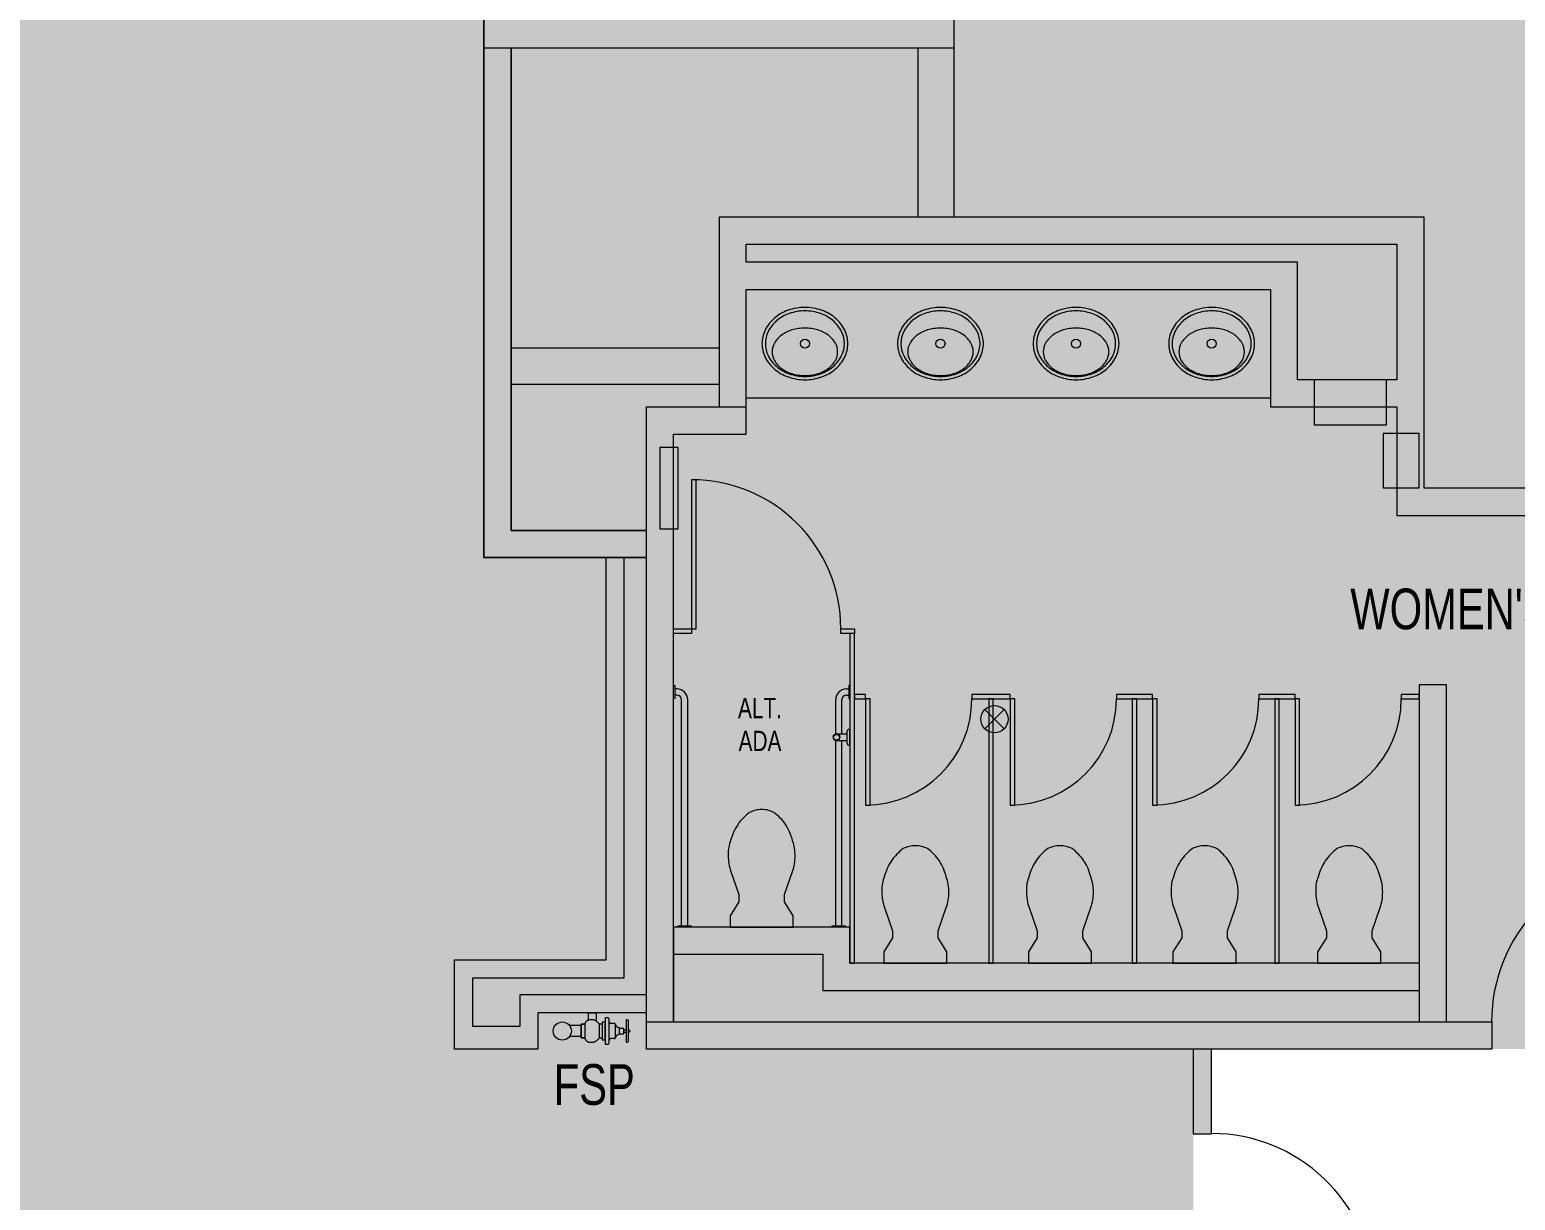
# Model space of a CAD drawing. Header units: inches. Extents: x 41 to 2820, y 110 to 1753.
# Drawn here: x 1072.3 to 1401, y 723 to 982.1 of the extents above; entities that cross this region are included whole.
import ezdxf

# ---------------------------------------------------------------- set-up
doc = ezdxf.new("R2010")
doc.units = ezdxf.units.IN
doc.header["$MEASUREMENT"] = 0
for name, color, linetype, lineweight in [('820 1st St NE_04_Clean_dwg', 8, 'Continuous', 9), ('A-DETL-GENF', 92, 'Continuous', 9), ('A-DOOR', 31, 'Continuous', 13), ('A-WALL', 113, 'Continuous', 13), ('A-WALL-PATT', 111, 'Continuous', 13), ('IRF-ANNO-TEXT', 7, 'Continuous', 9), ('IRF-DOOR', 7, 'Continuous', 9), ('IRF-ENG-PLUMBING-FIXTURE', 7, 'Continuous', 9), ('IRF-MILLWORK', 7, 'Continuous', 9), ('IRF-WALL-FULL-HT', 7, 'Continuous', 9), ('IRF-WALL-FULL-HT-HATCH', 7, 'Continuous', 9)]:
    doc.layers.add(name, color=color, linetype=linetype, lineweight=lineweight)
doc.styles.add('Swis721 LtCn BT', font='swisscl.ttf', dxfattribs={"height": 9})
doc.styles.add('Swis721 LtCn BT_1', font='swisscl.ttf', dxfattribs={"height": 4.5})

# ---------------------------------------------------------------- blocks, each defined once
blk = doc.blocks.new('Single-Flush - 36_ x 96_-2566598-New Construction - Partition Plan')
at = {"layer": 'A-DOOR', "color": 250, "lineweight": 20}
for p, q in [((16.25, 2), (16.25, 38.02)), ((18, 38.02), (16.25, 38.02)), ((18, 2), (18, 38.02)), ((18, 2), (16.25, 2))]:
    blk.add_line(p, q, dxfattribs=at)
at = {"layer": 'A-DOOR', "lineweight": 9}
blk.add_arc((18, 2), 36.07, 92.7812, 180, dxfattribs=at)
blk = doc.blocks.new('820 1st St NE_04_Clean_dwg_fire department standpipe - 1-2510718-New Construction - Partition Plan')
at = {"layer": 'IRF-ENG-PLUMBING-FIXTURE'}
for p, q in [((-14.61, 2.25), (-14.61, -2.25)), ((-13.61, 0.25), (-14.11, 0.25)), ((-13.61, 0.3), (-13.61, -0.3)), ((-12.55, -0.77), (-12.55, 0.77)), ((-12.55, -0.3), (-12.55, 0.3)), ((-11.74, 1.44), (-11.74, -1.44)), ((-11.49, 1.69), (-10.75, 1.69)), ((-10.33, 2.69), (-10.33, -2.69)), ((-8.15, -1.62), (-8.15, 1.62)), ((-4.18, 1.25), (-1.56, 1.25)), ((-13.61, -0.25), (-14.11, -0.25)), ((-11.49, -1.69), (-10.75, -1.69)), ((-4.18, -1.25), (-1.56, -1.25))]:
    blk.add_line(p, q, dxfattribs=at)
at = {"layer": 'IRF-ENG-PLUMBING-FIXTURE', "flags": 128}
for points in [[(-14.61, 0.37), (-14.68, 0.37), (-14.68, 0.31), (-14.8, 0.25), (-14.8, 0.19)], [(-14.36, -2.5), (-14.11, -2.5), (-14.11, 2.5), (-14.36, 2.5)], [(-10.08, -2.94), (-9.49, -2.94), (-9.49, 2.94), (-10.08, 2.94)], [(-14.8, -0.19), (-14.8, -0.25), (-14.68, -0.31), (-14.68, -0.37), (-14.61, -0.37)], [(-5.76, -2.45), (-5.76, -4), (-7.47, -4), (-7.47, -2.22)]]:
    blk.add_lwpolyline(points, dxfattribs=at)
for points in [[(-13.61, 0.59), (-13.61, -0.59), (-12.55, -0.59), (-12.55, 0.59)], [(-8.82, -1.96), (-8.82, 1.96), (-9.49, 1.96), (-9.49, -1.96)], [(-8.01, 1.75), (-7.89, 1.87), (-7.77, 1.98), (-7.66, 2.07), (-7.56, 2.15), (-7.46, 2.23), (-7.37, 2.29), (-7.28, 2.35), (-7.2, 2.4), (-7.11, 2.44), (-7.03, 2.47), (-6.95, 2.5), (-6.88, 2.52), (-6.8, 2.54), (-6.73, 2.55), (-6.65, 2.56), (-6.58, 2.57), (-6.5, 2.57), (-6.43, 2.57), (-6.36, 2.57), (-6.29, 2.57), (-6.22, 2.56), (-6.15, 2.55), (-6.08, 2.54), (-6.02, 2.53), (-5.95, 2.51), (-5.89, 2.49), (-5.83, 2.47), (-5.78, 2.45), (-5.72, 2.43), (-5.67, 2.41), (-5.62, 2.39), (-5.57, 2.36), (-5.53, 2.34), (-5.48, 2.31), (-5.44, 2.28), (-5.4, 2.24), (-5.36, 2.21), (-5.33, 2.17), (-5.29, 2.13), (-5.25, 2.08), (-5.22, 2.03), (-5.19, 1.97), (-5.15, 1.9), (-5.12, 1.82), (-5.09, 1.73), (-5.07, 1.62), (-5.04, 1.5), (-5.04, 1.25), (-5.04, -1.25), (-5.04, -1.5), (-4.18, -1.5), (-4.18, -1.25), (-4.18, 1.25), (-4.18, 1.5), (-5.04, 1.5), (-4.18, 1.5), (-4.18, -1.5), (-5.04, -1.5), (-5.07, -1.62), (-5.09, -1.73), (-5.12, -1.82), (-5.15, -1.9), (-5.19, -1.97), (-5.22, -2.03), (-5.25, -2.08), (-5.29, -2.13), (-5.33, -2.17), (-5.36, -2.21), (-5.4, -2.24), (-5.44, -2.28), (-5.48, -2.31), (-5.53, -2.34), (-5.57, -2.36), (-5.62, -2.39), (-5.67, -2.41), (-5.72, -2.43), (-5.78, -2.45), (-5.83, -2.47), (-5.89, -2.49), (-5.95, -2.51), (-6.02, -2.53), (-6.08, -2.54), (-6.15, -2.55), (-6.22, -2.56), (-6.29, -2.57), (-6.36, -2.57), (-6.43, -2.57), (-6.5, -2.57), (-6.58, -2.57), (-6.65, -2.56), (-6.73, -2.55), (-6.8, -2.54), (-6.88, -2.52), (-6.95, -2.5), (-7.03, -2.47), (-7.11, -2.44), (-7.2, -2.4), (-7.28, -2.35), (-7.37, -2.29), (-7.46, -2.23), (-7.56, -2.15), (-7.66, -2.07), (-7.77, -1.98), (-7.89, -1.87), (-8.01, -1.75), (-8.15, -1.62), (-8.82, -1.62), (-8.82, 1.62), (-8.15, 1.62)]]:
    blk.add_lwpolyline(points, close=True, dxfattribs=at)
at = {"layer": 'IRF-ENG-PLUMBING-FIXTURE'}
blk.add_circle((0, 0), 2, dxfattribs=at)
for centre, radius, start, end in [((-14.8, 0), 0.187, 90, 270), ((-14.36, 2.25), 0.25, 90, 180), ((-12.64, 1.71), 0.948, 275.7701, 343.2507), ((-11.52, 1.47), 0.216, 79.9844, 190.0156), ((-10.8, 2.15), 0.472, 276.2711, 2.7723), ((-10.09, 2.7), 0.234, 85.9639, 184.0361), ((-14.36, -2.25), 0.25, 180, 270), ((-12.64, -1.71), 0.948, 16.7493, 84.2299), ((-11.52, -1.47), 0.219, 171.2007, 278.7993), ((-10.76, -2.13), 0.441, 353.4114, 87.5452), ((-10.09, -2.7), 0.233, 175.6994, 274.3006)]:
    blk.add_arc(centre, radius, start, end, dxfattribs=at)
blk = doc.blocks.new('820 1st St NE_04_Clean_dwg_I_PLUMB_WC_FLUSH - WALL_P-2510719-New Construction - Partition Plan')
at = {"layer": 'IRF-ENG-PLUMBING-FIXTURE', "flags": 128}
blk.add_lwpolyline([(13.32, 6.84), (8.19, 5.04), (6.59, 5.04), (3.5, 7), (1, 7), (1, -7), (3.5, -7), (6.59, -5.04), (8.19, -5.04), (13.32, -6.84)], dxfattribs=at)
at = {"layer": 'IRF-ENG-PLUMBING-FIXTURE'}
for centre, radius, start, end in [((16.72, -3.12), 10.52, 90, 108.8354), ((17.24, -0.62), 8.05, 71.1646, 93.7754), ((16.16, -6.53), 14.01, 57.6462, 74.7553), ((17.24, -3.98), 11.29, 36.0611, 55.3641), ((21.07, 0), 5.93, 0, 26.7012), ((21.07, 0), 5.93, 333.2988, 360), ((17.24, 3.98), 11.29, 304.6359, 323.9389), ((16.7, 5.91), 13.2, 284.9626, 301.7838), ((16.72, 3.12), 10.52, 251.1646, 270), ((16.72, 3.12), 10.52, 270, 288.8354)]:
    blk.add_arc(centre, radius, start, end, dxfattribs=at)
blk = doc.blocks.new('820 1st St NE_04_Clean_dwg__U267-2510723-New Construction - Partition Plan')
blk.add_blockref('820 1st St NE_04_Clean_dwg_I_PLUMB_WC_FLUSH - WALL_P-2510719-New Construction - Partition Plan', (0, 0))
blk = doc.blocks.new('820 1st St NE_04_Clean_dwg_GRAB BAR-2510724-New Construction - Partition Plan')
at = {"layer": 'IRF-ENG-PLUMBING-FIXTURE'}
for p, q in [((0.66, -1.25), (0.66, 1.25)), ((2.94, 0.75), (0.66, 0.75)), ((2.94, -0.75), (0.66, -0.75))]:
    blk.add_line(p, q, dxfattribs=at)
at = {"layer": 'IRF-ENG-PLUMBING-FIXTURE', "flags": 128}
blk.add_lwpolyline([(0.16, 1.75), (0, 1.75), (0, -1.75), (0.16, -1.75)], dxfattribs=at)
at = {"layer": 'IRF-ENG-PLUMBING-FIXTURE'}
for radius in [0.75, 0.65]:
    blk.add_circle((2.94, 0), radius, dxfattribs=at)
for centre, start, end in [((0.16, 1.25), 360, 90), ((0.16, -1.25), 270, 360)]:
    blk.add_arc(centre, 0.5, start, end, dxfattribs=at)
blk = doc.blocks.new('820 1st St NE_04_Clean_dwg_I_PLUMB_LAV_COUNTER 4_P-2510726-New Construction - Partition Plan')
at = {"layer": 'IRF-MILLWORK'}
blk.add_circle((8, 0), 1, dxfattribs=at)
for centre, radius, start, end in [((9.66, 0.55), 9.57, 139.8991, 160.7706), ((8.65, 1.41), 8.24, 116.1916, 139.8991), ((8.65, 1.41), 7.49, 116.1916, 139.8991), ((8, 2.73), 6.77, 90, 116.1916), ((8, 2.73), 6.02, 90, 116.1916), ((10.74, 1.76), 5.74, 119.7568, 144.0758), ((9.81, 3.39), 3.86, 90, 119.7568), ((8, 2.73), 6.77, 63.8084, 90), ((8, 2.73), 6.02, 63.8084, 90), ((9.81, 3.39), 3.86, 60.2432, 90), ((7.35, 1.41), 7.49, 40.1009, 63.8084), ((7.35, 1.41), 8.24, 40.1009, 63.8084), ((8.88, 1.76), 5.74, 35.9242, 60.2432), ((6.34, 0.55), 9.57, 19.2294, 40.1009), ((11.25, 0), 11.25, 160.7706, 180), ((11.25, 0), 10.5, 160.7706, 180), ((9.66, 0.55), 8.82, 139.8991, 160.7706), ((12.21, 0.7), 7.55, 144.0758, 163.2951), ((6.34, 0.55), 8.82, 19.2294, 40.1009), ((7.41, 0.7), 7.55, 16.7049, 35.9242), ((4.75, 0), 10.5, 0, 19.2294), ((4.75, 0), 11.25, 0, 19.2294), ((11.25, 0), 11.25, 180, 199.2294), ((11.25, 0), 10.5, 180, 199.2294), ((14.53, 0), 9.97, 163.2951, 180), ((14.53, 0), 9.97, 180, 196.7049), ((5.09, 0), 9.97, 360, 16.7049), ((4.75, 0), 10.5, 340.7706, 0), ((4.75, 0), 11.25, 340.7706, 360), ((12.21, -0.7), 7.55, 196.7049, 215.9242), ((7.41, -0.7), 7.55, 324.0758, 343.2951), ((5.09, 0), 9.97, 343.2951, 0), ((9.66, -0.55), 9.57, 199.2294, 220.1009), ((9.66, -0.55), 8.82, 199.2294, 220.1009), ((8.65, -1.41), 7.49, 220.1009, 243.8084), ((10.74, -1.76), 5.74, 215.9242, 240.2432), ((7.35, -1.41), 7.49, 296.1916, 319.8991), ((8.88, -1.76), 5.74, 299.7568, 324.0758), ((6.34, -0.55), 8.82, 319.8991, 340.7706), ((6.34, -0.55), 9.57, 319.8991, 340.7706), ((8.65, -1.41), 8.24, 220.1009, 243.8084), ((8, -2.73), 6.77, 243.8084, 270), ((8, -2.73), 6.02, 243.8084, 270), ((9.81, -3.39), 3.86, 240.2432, 270), ((8, -2.73), 6.02, 270, 296.1916), ((8, -2.73), 6.77, 270, 296.1916), ((9.81, -3.39), 3.86, 270, 299.7568), ((7.35, -1.41), 8.24, 296.1916, 319.8991)]:
    blk.add_arc(centre, radius, start, end, dxfattribs=at)
blk = doc.blocks.new('820 1st St NE_04_Clean_dwg-2391440-New Construction - Partition Plan')
at = {"layer": 'IRF-WALL-FULL-HT-HATCH'}
for points in [[(-130.53, 978.07), (-122.53, 978.07), (-122.53, 1190.49), (-130.53, 1190.49), (-130.53, 986.07), (-218.53, 986.07), (-218.53, 1150.99), (-211.03, 1150.99), (-211.03, 1184.49), (-216.03, 1184.49), (-216.03, 1155.99), (-218.53, 1155.99), (-218.53, 1190.49), (-226.53, 1190.49), (-226.53, 978.07), (-148.62, 978.07)], [(-220.53, 865.24), (-190.59, 865.24), (-220.53, 871.24), (-220.53, 978.07), (-226.53, 978.07), (-226.53, 865.24)], [(-122.53, 940.6), (-122.53, 978.07), (-130.53, 978.07), (-130.53, 940.6)], [(-102.5, 934.6), (-24.53, 934.6), (-24.53, 940.6), (-174.53, 940.6), (-174.53, 934.6), (-106.25, 934.6)], [(-18.53, 880.6), (-18.53, 940.6), (-24.53, 940.6), (-24.53, 880.6), (-19.26, 880.6)], [(-168.53, 898.6), (-168.53, 934.6), (-174.53, 934.6), (-174.53, 898.6)], [(-52.53, 924.6), (-52.53, 930.6), (-168.53, 930.6), (-168.53, 924.6), (-65.59, 924.6)], [(-46.53, 904.6), (-46.53, 930.6), (-52.53, 930.6), (-52.53, 904.6)], [(-218.53, 903.6), (-174.53, 903.6), (-174.53, 911.6), (-220.53, 911.6), (-220.53, 903.6)], [(-30.5, 898.6), (-24.53, 898.6), (-24.53, 904.6), (-52.53, 904.6), (-52.53, 898.6), (-46.53, 898.6)], [(-190.59, 762.49), (-184.59, 762.49), (-184.59, 892.6), (-168.53, 892.6), (-168.53, 898.6), (-190.59, 898.6), (-190.59, 764.49)], [(33.41, 874.6), (71.67, 874.6), (71.67, 876.07), (74.67, 876.07), (74.67, 880.6), (-24.53, 880.6), (-24.53, 874.6), (-3.53, 874.6)], [(-190.59, 865.24), (-190.59, 871.24), (-220.53, 871.24), (-195.49, 866.22)], [(-229.03, 756.49), (-214.59, 756.49), (-214.59, 764.49), (-190.59, 764.49), (-190.59, 768.49), (-218.59, 768.49), (-218.59, 761.49), (-229.03, 761.49), (-229.03, 772.24), (-195.53, 772.24), (-195.53, 865.24), (-199.53, 865.24), (-199.53, 776.24), (-233.03, 776.24), (-233.03, 756.49)], [(-13.59, 762.49), (-13.59, 837.07), (-19.59, 837.07), (-19.59, 762.49)], [(-151.59, 777.49), (-145.59, 777.49), (-145.59, 783.49), (-184.59, 783.49), (-184.59, 777.49)], [(-151.59, 769.49), (-151.53, 769.49), (-151.53, 775.49), (-145.59, 775.49), (-145.59, 777.49), (-151.59, 777.49)], [(-26.75, 769.49), (-19.59, 769.49), (-19.59, 775.49), (-151.53, 775.49), (-151.53, 769.49), (-30.5, 769.49)], [(-151.53, 756.49), (-3.53, 756.49), (-3.53, 762.49), (-190.59, 762.49), (-190.59, 756.49), (-184.59, 756.49)]]:
    blk.add_hatch(color=256, dxfattribs=at).paths.add_polyline_path(points, flags=0)
at = {"layer": 'IRF-DOOR'}
blk.add_arc((32.47, 762.49), 36.07, 93.1789, 180, dxfattribs=at)
at = {"layer": 'IRF-ENG-PLUMBING-FIXTURE'}
for p, q in [((-183.84, 836.18), (-184.34, 836.18)), ((-146.34, 836.18), (-145.84, 836.18)), ((-183.84, 834.8), (-184.34, 834.8)), ((-182.84, 783.74), (-182.84, 833.8)), ((-181.46, 783.74), (-181.46, 833.8)), ((-148.71, 826.22), (-148.71, 833.8)), ((-147.34, 826.24), (-147.34, 833.8)), ((-146.34, 834.8), (-145.84, 834.8)), ((-111.47, 831.61), (-115.71, 827.37)), ((-111.47, 827.37), (-115.71, 831.61)), ((-148.71, 783.74), (-148.71, 824.77)), ((-147.34, 783.74), (-147.34, 824.74))]:
    blk.add_line(p, q, dxfattribs=at)
at = {"layer": 'IRF-ENG-PLUMBING-FIXTURE', "flags": 128}
for points in [[(-26.84, 904.6), (-42.84, 904.6), (-42.84, 894.6), (-26.84, 894.6)], [(-27.59, 892.7), (-27.59, 880.7), (-19.59, 880.7), (-19.59, 892.7)], [(-187.59, 889.6), (-187.59, 871.6), (-183.59, 871.6), (-183.59, 889.6)], [(-180.59, 849.49), (-179.59, 849.49), (-179.59, 882.49), (-180.59, 882.49)], [(-184.59, 849.49), (-180.59, 849.49), (-180.59, 848.49), (-184.59, 848.49)], [(-144.59, 848.49), (-145.59, 848.49), (-145.59, 775.49), (-144.59, 775.49), (-144.59, 848.49), (-147.59, 848.49), (-147.59, 849.49), (-144.59, 849.49)], [(-184.59, 836.93), (-184.34, 836.93), (-184.34, 834.05), (-184.59, 834.05)], [(-145.59, 836.93), (-145.84, 836.93), (-145.84, 834.05), (-145.59, 834.05)], [(-142.09, 834.99), (-144.59, 834.99), (-144.59, 833.99), (-142.09, 833.99)], [(-118.59, 833.99), (-110.09, 833.99), (-110.09, 834.99), (-118.59, 834.99)], [(-78.59, 834.99), (-86.59, 834.99), (-86.59, 833.99), (-78.59, 833.99)], [(-47.09, 834.99), (-55.09, 834.99), (-55.09, 833.99), (-47.09, 833.99)], [(-19.59, 834.99), (-23.59, 834.99), (-23.59, 833.99), (-19.59, 833.99)], [(-141.09, 810.49), (-141.09, 833.99), (-142.09, 833.99), (-142.09, 810.49)], [(-113.84, 833.99), (-114.84, 833.99), (-114.84, 775.49), (-113.84, 775.49)], [(-109.09, 810.49), (-109.09, 833.99), (-110.09, 833.99), (-110.09, 810.49)], [(-82.09, 833.99), (-83.09, 833.99), (-83.09, 775.49), (-82.09, 775.49)], [(-77.59, 810.49), (-77.59, 833.99), (-78.59, 833.99), (-78.59, 810.49)], [(-50.59, 833.99), (-51.59, 833.99), (-51.59, 775.49), (-50.59, 775.49)], [(-46.09, 810.49), (-46.09, 833.99), (-47.09, 833.99), (-47.09, 810.49)], [(-183.59, 783.74), (-180.71, 783.74), (-180.71, 783.49), (-183.59, 783.49)], [(-149.46, 783.74), (-146.59, 783.74), (-146.59, 783.49), (-149.46, 783.49)]]:
    blk.add_lwpolyline(points, close=True, dxfattribs=at)
blk.add_lwpolyline([(-137.93, 787.81), (-136.13, 782.68), (-136.13, 781.08), (-138.09, 777.99), (-138.09, 775.49), (-124.09, 775.49), (-124.09, 777.99), (-126.05, 781.08), (-126.05, 782.68), (-124.25, 787.81)], dxfattribs=at)
at = {"layer": 'IRF-ENG-PLUMBING-FIXTURE'}
blk.add_circle((-113.59, 829.49), 3, dxfattribs=at)
for centre, radius, start, end in [((-180.59, 849.49), 33, 360, 90), ((-183.84, 833.8), 2.38, 0, 90), ((-146.34, 833.8), 2.38, 90, 180), ((-183.84, 833.8), 1, 0, 90), ((-146.34, 833.8), 1, 90, 180), ((-142.09, 833.99), 23.5, 270, 360), ((-110.09, 833.99), 23.5, 270, 0), ((-78.59, 833.99), 23.5, 270, 0), ((-47.09, 833.99), 23.5, 270, 0), ((-127.11, 791.73), 11.29, 126.0611, 145.3641), ((-131.09, 795.56), 5.93, 90, 116.7012), ((-131.09, 795.56), 5.93, 63.2988, 90), ((-135.07, 791.73), 11.29, 34.6359, 53.9389), ((-124.56, 790.65), 14.01, 147.6462, 164.7553), ((-137, 791.2), 13.2, 14.9626, 31.7838), ((-130.46, 791.74), 8.05, 161.1646, 183.7754), ((-134.2, 791.21), 10.52, 0, 18.8354), ((-127.97, 791.21), 10.52, 180, 198.8354), ((-134.2, 791.21), 10.52, 341.1646, 360)]:
    blk.add_arc(centre, radius, start, end, dxfattribs=at)
at = {"layer": 'IRF-MILLWORK'}
blk.add_line((-168.53, 900.6), (-52.53, 900.6), dxfattribs=at)
at = {"layer": 'IRF-WALL-FULL-HT'}
for p, q in [((-122.53, 940.6), (-122.53, 1190.49)), ((-226.53, 978.07), (-122.53, 978.07)), ((-130.53, 978.07), (-130.53, 940.6)), ((-174.53, 911.6), (-220.53, 911.6)), ((-220.53, 903.6), (-174.53, 903.6))]:
    blk.add_line(p, q, dxfattribs=at)
at = {"layer": 'IRF-WALL-FULL-HT', "flags": 128}
for points in [[(-80.33, 1190.49), (-80.33, 1130.49), (66.67, 1130.49), (66.67, 880.6), (-18.53, 880.6), (-18.53, 940.6), (-122.53, 940.6), (-174.53, 940.6), (-174.53, 898.6)], [(-19.59, 775.49), (-145.59, 775.49), (-145.59, 783.49), (-184.59, 783.49), (-184.59, 762.49), (-184.59, 783.49), (-184.59, 892.6), (-168.53, 892.6), (-168.53, 924.6), (-52.53, 924.6), (-52.53, 898.6), (-24.53, 898.6), (-24.53, 874.6), (63.67, 874.6), (63.67, 780.49), (35.47, 780.49), (35.47, 762.49)], [(-69.59, 756.49), (-190.59, 756.49), (-190.59, 898.6), (-168.53, 898.6)], [(-190.59, 764.49), (-214.59, 764.49), (-214.59, 756.49), (-233.03, 756.49), (-233.03, 776.24), (-199.53, 776.24), (-199.53, 865.24)], [(-190.59, 768.49), (-218.59, 768.49), (-218.59, 761.49), (-229.03, 761.49), (-229.03, 772.24), (-195.53, 772.24), (-195.53, 865.24)], [(-13.59, 762.49), (-13.59, 837.07), (-19.59, 837.07), (-19.59, 762.49)], [(-184.59, 777.49), (-151.59, 777.49), (-151.59, 769.49), (-19.59, 769.49)], [(-190.59, 756.49), (-190.59, 762.49), (-18.53, 762.49), (-3.53, 762.49), (-3.53, 756.49), (-65.59, 756.49)]]:
    blk.add_lwpolyline(points, dxfattribs=at)
for points in [[(-226.53, 1018.19), (-226.53, 865.24)], [(-220.53, 978.07), (-220.53, 871.24), (-190.59, 871.24), (-220.53, 871.24)], [(-168.53, 930.6), (-168.53, 934.6), (-24.53, 934.6), (-24.53, 904.6), (-46.53, 904.6), (-46.53, 930.6)], [(-190.59, 865.24), (-226.53, 865.24)]]:
    blk.add_lwpolyline(points, close=True, dxfattribs=at)
for name, p, rotation in [('820 1st St NE_04_Clean_dwg_I_PLUMB_LAV_COUNTER 4_P-2510726-New Construction - Partition Plan', (-155.53, 920.6), 270), ('820 1st St NE_04_Clean_dwg_I_PLUMB_LAV_COUNTER 4_P-2510726-New Construction - Partition Plan', (-125.53, 920.6), 270), ('820 1st St NE_04_Clean_dwg_I_PLUMB_LAV_COUNTER 4_P-2510726-New Construction - Partition Plan', (-95.53, 920.6), 270), ('820 1st St NE_04_Clean_dwg_I_PLUMB_LAV_COUNTER 4_P-2510726-New Construction - Partition Plan', (-65.53, 920.6), 270), ('820 1st St NE_04_Clean_dwg_GRAB BAR-2510724-New Construction - Partition Plan', (-145.59, 825.49), 180), ('820 1st St NE_04_Clean_dwg__U267-2510723-New Construction - Partition Plan', (-165.09, 782.49), 89.99999999999999), ('820 1st St NE_04_Clean_dwg__U267-2510723-New Construction - Partition Plan', (-99.09, 774.49), 89.99999999999999), ('820 1st St NE_04_Clean_dwg__U267-2510723-New Construction - Partition Plan', (-67.09, 774.49), 89.99999999999999), ('820 1st St NE_04_Clean_dwg__U267-2510723-New Construction - Partition Plan', (-35.09, 774.49), 89.99999999999999), ('820 1st St NE_04_Clean_dwg_fire department standpipe - 1-2510718-New Construction - Partition Plan', (-209.2, 760.49), 180)]:
    blk.add_blockref(name, p, dxfattribs=dict(rotation=rotation))
at = {"layer": 'IRF-ANNO-TEXT', "insert": (-4.25, 858.4), "char_height": 9, "width": 73.9275, "attachment_point": 2, "line_spacing_factor": 0.970126, "style": 'Swis721 LtCn BT'}
blk.add_mtext("WOMEN'S RM", dxfattribs=at)
at = {"layer": 'IRF-ENG-PLUMBING-FIXTURE', "attachment_point": 2, "line_spacing_factor": 0.970126}
for s, insert, char_height, width, style in [('ALT.\\PADA', (-165.46, 834.21), 4.5, 11.5512, 'Swis721 LtCn BT_1'), ('FSP', (-202.13, 753.15), 9, 20.9021, 'Swis721 LtCn BT')]:
    blk.add_mtext(s, dxfattribs=dict(at, insert=insert, char_height=char_height, width=width, style=style))

msp = doc.modelspace()

# ---------------------------------------------------------------- hatches: boundary and pattern name
at = {"layer": 'A-DETL-GENF'}
h = msp.add_hatch(color=9, dxfattribs=at)
h.paths.add_polyline_path([(1003.29, 111.26), (1030.62, 111.26), (1030.62, 149.72), (1041.75, 149.72), (1041.75, 514.07), (1027.75, 514.07), (1027.75, 546.01), (1041.75, 546.01), (1041.75, 695.99), (1329.75, 695.99), (1329.75, 756.49), (1208.75, 756.49), (1208.75, 764.49), (1184.75, 764.49), (1184.75, 756.49), (1166.3, 756.49), (1166.3, 776.24), (1199.8, 776.24), (1199.8, 865.24), (1172.8, 865.24), (1172.8, 1018.19), (1057.75, 1018.19), (1057.75, 994.07), (1029.75, 994.07), (1029.75, 1018.19), (817.75, 1018.19), (817.75, 994.07), (793.62, 994.07), (793.62, 782.07), (817.75, 782.07), (817.75, 754.07), (336.5, 754.07), (336.5, 755.32), (304.75, 755.32), (304.75, 755.07), (300.02, 755.07), (300.02, 540.51), (327.23, 540.51), (342.96, 524.78), (316.75, 498.57), (314.7, 500.62), (314.7, 458.62), (501.2, 272.12), (538.2, 272.12), (534.92, 275.4), (563.63, 304.11), (577.51, 290.23), (577.51, 258.66), (551.66, 258.66), (551.8, 258.52), (790.78, 258.52), (790.78, 300.82), (817, 300.82), (817, 259.53), (806.39, 248.93), (944.06, 111.26), (1000.65, 111.26)], flags=0)
h.paths.add_polyline_path([(806.39, 256), (812, 261.6), (812, 276.07), (795.78, 276.07), (795.78, 263.52), (798.87, 263.52), (804.26, 258.13)], flags=0)
h.paths.add_polyline_path([(551.75, 265.64), (551.75, 285.15), (541.99, 275.4), (550.93, 266.46)], flags=0)
h.paths.add_polyline_path([(563.63, 286.82), (573.85, 286.82), (563.63, 297.04), (553.41, 286.82), (555.65, 286.82)], flags=0)
h.paths.add_polyline_path([(316.75, 505.64), (327.17, 516.07), (306.32, 516.07), (314.98, 507.41)], flags=0)
h.paths.add_polyline_path([(577.51, 514.07), (549.75, 514.07), (549.75, 542.07), (577.75, 542.07), (577.75, 514.07)], flags=0)
h.paths.add_polyline_path([(796.8, 516.07), (787.75, 516.07), (787.75, 546.07), (851.75, 546.07), (851.75, 516.07), (814.75, 516.07)], flags=0)
h.paths.add_polyline_path([(327.75, 516.64), (335.89, 524.78), (327.75, 532.92), (327.75, 522.05)], flags=0)
h.paths.add_polyline_path([(831.56, 519.07), (848.75, 519.07), (848.75, 543.07), (790.75, 543.07), (790.75, 519.07), (794.53, 519.07), (794.53, 540.07), (815.75, 540.07), (815.75, 519.07), (824.75, 519.07)], flags=0)
h.paths.add_polyline_path([(1029.75, 754.07), (1029.75, 782.07), (1057.75, 782.07), (1057.75, 754.07), (1031.75, 754.07)], flags=0)
h.paths.add_polyline_path([(2087.15, 755.49), (2099.75, 755.49), (2099.75, 764.49), (2075.75, 764.49), (2075.75, 755.49), (2085.82, 755.49)], flags=0)
h.paths.add_polyline_path([(2057.75, 755.49), (2057.75, 763.49), (2071.75, 763.49), (2071.75, 768.49), (2104.75, 768.49), (2104.75, 965.49), (2019.75, 965.49), (2019.75, 763.49), (2021.75, 763.49), (2021.75, 755.49)], flags=0)
h.paths.add_polyline_path([(1993.5, 755.49), (2005.75, 755.49), (2005.75, 760.49), (2011.75, 760.49), (2011.75, 947.23), (1991.75, 947.23), (1991.75, 971.23), (2011.75, 971.23), (2011.75, 1012.49), (1821.75, 1012.49), (1821.75, 816.07), (1963.75, 816.07), (1963.75, 760.49), (1969.75, 760.49), (1969.75, 755.49), (1989.75, 755.49)], flags=0)
h.paths.add_polyline_path([(1895.75, 755.49), (1895.75, 760.49), (1958.75, 760.49), (1958.75, 811.07), (1821.75, 811.07), (1821.75, 760.49), (1859.75, 760.49), (1859.75, 755.49)], flags=0)
h.paths.add_polyline_path([(1431.8, 756.49), (1431.8, 762.49), (1434.8, 762.49), (1434.8, 780.49), (1463, 780.49), (1463, 874.6), (1374.8, 874.6), (1374.8, 898.6), (1346.8, 898.6), (1346.8, 924.6), (1230.8, 924.6), (1230.8, 892.6), (1214.75, 892.6), (1214.75, 783.49), (1253.75, 783.49), (1253.75, 775.49), (1379.75, 775.49), (1379.75, 837.07), (1385.75, 837.07), (1385.75, 762.49), (1395.8, 762.49), (1395.8, 756.49)], flags=0)
h.paths.add_polyline_path([(1440.8, 756.49), (1463, 756.49), (1463, 774.49), (1440.8, 774.49), (1440.8, 762.49)], flags=0)
h.paths.add_polyline_path([(311.75, 757.57), (311.75, 778.92), (304.75, 778.92), (304.75, 757.57)], flags=0)
h.paths.add_polyline_path([(577.75, 757.82), (789.75, 757.82), (789.75, 782.07), (789.87, 782.07), (789.87, 926.07), (553.75, 926.07), (553.75, 920.07), (549.75, 920.07), (549.75, 936.07), (553.75, 936.07), (553.75, 930.07), (789.87, 930.07), (789.87, 994.07), (789.75, 994.07), (789.75, 1018.07), (577.75, 1018.07), (577.75, 994.07), (553.75, 994.07), (553.75, 972.07), (549.75, 972.07), (549.75, 1184.49), (573.75, 1184.49), (573.75, 1190.49), (577.75, 1190.49), (577.75, 1184.49), (597.75, 1184.49), (597.75, 1182.74), (614.75, 1182.74), (614.75, 1184.49), (627.75, 1184.49), (627.75, 1180.49), (614.75, 1180.49), (614.75, 1182.24), (597.75, 1182.24), (597.75, 1180.49), (553.75, 1180.49), (553.75, 1022.07), (669.75, 1022.07), (669.75, 1180.49), (663.75, 1180.49), (663.75, 1184.49), (679.75, 1184.49), (679.75, 1180.49), (673.75, 1180.49), (673.75, 1022.07), (789.75, 1022.07), (789.75, 1180.49), (745.75, 1180.49), (745.75, 1182.24), (728.75, 1182.24), (728.75, 1180.49), (715.75, 1180.49), (715.75, 1184.49), (728.75, 1184.49), (728.75, 1182.74), (745.75, 1182.74), (745.75, 1184.49), (799.75, 1184.49), (799.75, 1180.49), (793.75, 1180.49), (793.75, 1022.07), (817.75, 1022.07), (817.75, 1021.94), (921.75, 1021.94), (921.75, 1180.49), (865.75, 1180.49), (865.75, 1182.24), (848.75, 1182.24), (848.75, 1180.49), (835.75, 1180.49), (835.75, 1184.49), (848.75, 1184.49), (848.75, 1182.74), (865.75, 1182.74), (865.75, 1184.49), (981.75, 1184.49), (981.75, 1182.74), (998.75, 1182.74), (998.75, 1184.49), (1011.75, 1184.49), (1011.75, 1180.49), (998.75, 1180.49), (998.75, 1182.24), (981.75, 1182.24), (981.75, 1180.49), (925.75, 1180.49), (925.75, 1021.94), (1029.75, 1021.94), (1029.75, 1022.07), (1053.75, 1022.07), (1053.75, 1180.49), (1047.75, 1180.49), (1047.75, 1184.49), (1063.75, 1184.49), (1063.75, 1180.49), (1057.75, 1180.49), (1057.75, 1021.94), (1172.8, 1021.94), (1172.8, 1180.49), (1129.75, 1180.49), (1129.75, 1182.24), (1112.75, 1182.24), (1112.75, 1180.49), (1099.75, 1180.49), (1099.75, 1184.49), (1112.75, 1184.49), (1112.75, 1182.74), (1129.75, 1182.74), (1129.75, 1184.49), (1172.8, 1184.49), (1172.83, 1260.49), (1269.75, 1260.49), (1269.75, 1405.07), (1293.75, 1405.07), (1293.75, 1472.07), (1269.75, 1472.07), (1269.75, 1502.07), (1297.75, 1502.07), (1297.75, 1405.07), (1327.75, 1405.07), (1327.75, 1401.07), (1273.75, 1401.07), (1273.75, 1260.49), (1369.75, 1260.49), (1369.75, 1401.07), (1363.75, 1401.07), (1363.75, 1405.07), (1369.75, 1405.07), (1369.75, 1456.07), (1373.75, 1456.07), (1373.75, 1381.28), (1532.6, 1381.28), (1532.6, 1474.07), (1509.75, 1474.07), (1509.75, 1498.07), (1373.75, 1498.07), (1373.75, 1492.07), (1369.75, 1492.07), (1369.75, 1502.07), (1532.6, 1502.07), (1532.6, 1562.07), (1526.6, 1562.07), (1526.6, 1566.07), (1532.6, 1566.07), (1532.6, 1715.07), (1510.6, 1715.07), (1510.6, 1747.07), (1510.77, 1747.07), (1510.77, 1752.07), (1409.72, 1752.07), (1409.72, 1746.07), (1397.72, 1746.07), (1397.72, 1752.07), (1295.89, 1752.07), (1295.86, 1724.32), (1283.35, 1711.8), (1282.91, 1712.16), (1281.75, 1713.4), (1281.75, 1566.07), (1329.72, 1566.07), (1329.72, 1564.32), (1346.72, 1564.32), (1346.72, 1566.07), (1359.72, 1566.07), (1359.72, 1562.07), (1346.72, 1562.07), (1346.72, 1563.82), (1329.72, 1563.82), (1329.72, 1562.07), (1277.75, 1562.07), (1277.75, 1715.07), (1280.08, 1715.07), (1259.05, 1736.09), (1196.82, 1673.86), (1202.48, 1668.2), (1193.99, 1659.72), (1188.33, 1665.38), (1119.04, 1596.08), (1124.69, 1590.42), (1116.21, 1581.94), (1110.55, 1587.59), (1051.16, 1528.2), (1054.69, 1524.66), (1044.79, 1514.76), (1062.8, 1496.75), (1062.8, 1473.07), (1029.77, 1473.07), (1029.77, 1260.49), (1057.75, 1260.49), (1057.75, 1232.49), (1025.77, 1232.49), (1025.77, 1311.07), (988.75, 1311.07), (988.75, 1312.82), (971.75, 1312.82), (971.75, 1311.07), (958.75, 1311.07), (958.75, 1315.07), (971.75, 1315.07), (971.75, 1313.32), (988.75, 1313.32), (988.75, 1315.07), (1025.77, 1315.07), (1025.77, 1507.07), (1012.75, 1507.07), (1012.75, 1511.57), (920.75, 1511.57), (920.75, 1504.07), (916.75, 1504.07), (916.75, 1315.07), (922.75, 1315.07), (922.75, 1311.07), (877.6, 1311.07), (877.6, 1312.82), (860.6, 1312.82), (860.6, 1311.07), (847.6, 1311.07), (847.6, 1315.07), (860.6, 1315.07), (860.6, 1313.32), (877.6, 1313.32), (877.6, 1315.07), (912.75, 1315.07), (912.75, 1504.07), (908.75, 1504.07), (908.75, 1511.57), (816.75, 1511.57), (816.75, 1507.07), (816.6, 1507.07), (816.6, 1475.07), (805.6, 1475.07), (805.6, 1315.07), (811.6, 1315.07), (811.6, 1311.07), (795.6, 1311.07), (795.6, 1315.07), (801.6, 1315.07), (801.6, 1475.07), (790.6, 1475.07), (790.6, 1507.07), (790.66, 1507.07), (790.66, 1511.57), (689.7, 1511.57), (689.7, 1504.07), (686, 1504.07), (686, 1315.07), (729.6, 1315.07), (729.6, 1313.32), (746.6, 1313.32), (746.6, 1315.07), (759.6, 1315.07), (759.6, 1311.07), (746.6, 1311.07), (746.6, 1312.82), (729.6, 1312.82), (729.6, 1311.07), (676, 1311.07), (676, 1315.07), (682, 1315.07), (682, 1504.07), (677.7, 1504.07), (677.7, 1511.57), (577.39, 1511.57), (577.39, 1482.07), (551.96, 1482.07), (551.96, 1315.07), (610, 1315.07), (610, 1313.32), (627, 1313.32), (627, 1315.07), (640, 1315.07), (640, 1311.07), (627, 1311.07), (627, 1312.82), (610, 1312.82), (610, 1311.07), (577.75, 1311.07), (577.75, 1226.49), (573.75, 1226.49), (573.75, 1234.07), (549.75, 1234.07), (549.75, 1258.07), (541.96, 1258.07), (541.96, 1262.07), (547.96, 1262.07), (547.96, 1482.07), (535.92, 1494.1), (468.04, 1426.22), (473.88, 1420.38), (465.39, 1411.9), (459.56, 1417.73), (392.38, 1350.56), (398.22, 1344.72), (389.73, 1336.24), (383.9, 1342.07), (316.72, 1274.9), (320.26, 1271.36), (321.01, 1272.12), (331.06, 1262.07), (505.96, 1262.07), (505.96, 1258.07), (489.75, 1258.07), (489.75, 1202.12), (488, 1202.12), (488, 1185.12), (489.75, 1185.12), (489.75, 1172.12), (485.75, 1172.12), (485.75, 1185.12), (487.5, 1185.12), (487.5, 1202.12), (485.75, 1202.12), (485.75, 1258.07), (333.75, 1258.07), (333.75, 1235.07), (300.02, 1235.07), (300.02, 1134.3), (307.75, 1134.3), (307.75, 1130.12), (485.75, 1130.12), (485.75, 1136.12), (489.75, 1136.12), (489.75, 1082.12), (488, 1082.12), (488, 1065.12), (489.75, 1065.12), (489.75, 1052.07), (485.75, 1052.07), (485.75, 1065.12), (487.5, 1065.12), (487.5, 1082.12), (485.75, 1082.12), (485.75, 1126.12), (307.75, 1126.12), (307.75, 1122.3), (300.02, 1122.3), (300.02, 1021.17), (337.25, 1021.17), (337.25, 1010.07), (485.75, 1010.07), (485.75, 1016.07), (489.75, 1016.07), (489.75, 1000.07), (485.75, 1000.07), (485.75, 1006.07), (337.25, 1006.07), (337.25, 995.07), (300.02, 995.07), (300.02, 890.12), (485.75, 890.12), (485.75, 934.12), (487.5, 934.12), (487.5, 951.12), (485.75, 951.12), (485.75, 964.07), (489.75, 964.07), (489.75, 951.12), (488, 951.12), (488, 934.12), (489.75, 934.12), (489.75, 880.12), (485.75, 880.12), (485.75, 886.12), (300.02, 886.12), (300.02, 781.17), (337.25, 781.17), (337.25, 757.82), (485.75, 757.82), (485.75, 814.12), (487.5, 814.12), (487.5, 831.12), (485.75, 831.12), (485.75, 844.12), (489.75, 844.12), (489.75, 831.12), (488, 831.12), (488, 814.12), (489.75, 814.12), (489.75, 798.07), (507.75, 798.07), (507.75, 794.07), (489.75, 794.07), (489.75, 757.82), (549.75, 757.82), (549.75, 794.07), (543.75, 794.07), (543.75, 798.07), (549.75, 798.07), (549.75, 854.07), (551.5, 854.07), (551.5, 871.07), (549.75, 871.07), (549.75, 884.07), (553.75, 884.07), (553.75, 871.07), (552, 871.07), (552, 854.07), (553.75, 854.07), (553.75, 782.07), (577.75, 782.07), (577.75, 780.07)], flags=0)
h.paths.add_polyline_path([(1170.3, 761.49), (1180.75, 761.49), (1180.75, 768.49), (1208.75, 768.49), (1208.75, 865.24), (1203.8, 865.24), (1203.8, 772.24), (1170.3, 772.24), (1170.3, 762.49)], flags=0)
h.paths.add_polyline_path([(1277.85, 762.49), (1379.75, 762.49), (1379.75, 769.49), (1247.75, 769.49), (1247.75, 777.49), (1214.75, 777.49), (1214.75, 762.49), (1253.75, 762.49)], flags=0)
h.paths.add_polyline_path([(1471, 763.49), (1562.75, 763.49), (1562.75, 794.07), (1570.75, 794.07), (1570.75, 846.07), (1562.75, 846.07), (1562.75, 868.07), (1471, 868.07)], flags=0)
h.paths.add_polyline_path([(1722.75, 763.49), (1813.75, 763.49), (1813.75, 868.07), (1722.75, 868.07), (1722.75, 846.07), (1714.75, 846.07), (1714.75, 794.07), (1722.75, 794.07)], flags=0)
h.paths.add_polyline_path([(1208.75, 871.24), (1208.75, 898.6), (1224.8, 898.6), (1224.8, 903.6), (1178.8, 903.6), (1178.8, 871.24)], flags=0)
h.paths.add_polyline_path([(1813.75, 876.07), (1813.75, 971.99), (1722.75, 971.99), (1722.75, 947.36), (1714.75, 947.36), (1714.75, 895.36), (1722.75, 895.36), (1722.75, 876.07)], flags=0)
h.paths.add_polyline_path([(1474, 876.07), (1562.75, 876.07), (1562.75, 895.36), (1570.75, 895.36), (1570.75, 947.36), (1562.75, 947.36), (1562.75, 974.07), (1474, 974.07), (1474, 880.6)], flags=0)
h.paths.add_polyline_path([(1397.72, 880.6), (1466, 880.6), (1466, 1130.49), (1319, 1130.49), (1319, 1190.49), (1315.9, 1190.49), (1315.9, 1196.49), (1279.9, 1196.49), (1279.9, 1190.49), (1276.8, 1190.49), (1276.8, 940.6), (1380.8, 940.6), (1380.8, 880.6), (1395.8, 880.6)], flags=0)
h.paths.add_polyline_path([(1374.8, 904.6), (1374.8, 934.6), (1230.8, 934.6), (1230.8, 930.6), (1352.8, 930.6), (1352.8, 904.6), (1372.75, 904.6)], flags=0)
h.paths.add_polyline_path([(1180.8, 911.6), (1224.8, 911.6), (1224.8, 940.6), (1268.8, 940.6), (1268.8, 978.07), (1178.8, 978.07), (1178.8, 911.6)], flags=0)
h.paths.add_polyline_path([(2016.75, 973.49), (2106.75, 973.49), (2106.75, 1051.49), (2058.75, 1051.49), (2058.75, 1012.49), (2016.75, 1012.49)], flags=0)
h.paths.add_polyline_path([(1722.75, 979.99), (1813.75, 979.99), (1813.75, 1080.07), (1722.75, 1080.07), (1722.75, 1055.36), (1714.75, 1055.36), (1714.75, 1003.36), (1722.75, 1003.36)], flags=0)
h.paths.add_polyline_path([(1474, 982.07), (1562.75, 982.07), (1562.75, 1003.36), (1570.75, 1003.36), (1570.75, 1055.36), (1562.75, 1055.36), (1562.75, 1080.07), (1474, 1080.07), (1474, 1019.87)], flags=0)
h.paths.add_polyline_path([(1180.8, 986.07), (1268.8, 986.07), (1268.8, 1190.49), (1265.8, 1190.49), (1265.8, 1196.49), (1229.8, 1196.49), (1229.8, 1190.49), (1207.8, 1190.49), (1207.8, 1184.49), (1188.3, 1184.49), (1188.3, 1150.99), (1180.8, 1150.99), (1180.8, 1017.93)], flags=0)
h.paths.add_polyline_path([(311.75, 1000.07), (311.75, 1018.92), (304.75, 1018.92), (304.75, 1000.07)], flags=0)
h.paths.add_polyline_path([(1990, 1018.49), (2052.75, 1018.49), (2052.75, 1022.24), (1990, 1022.24), (1990, 1046.24), (1970.25, 1046.24), (1970.25, 1022.24), (1842.25, 1022.24), (1842.25, 1046.24), (1821.75, 1046.24), (1821.75, 1018.49), (1970.25, 1018.49)], flags=0)
h.paths.add_polyline_path([(2052.75, 1027.24), (2052.75, 1175.99), (1930.25, 1175.99), (1930.25, 1107.99), (1863.75, 1107.99), (1863.75, 1112.99), (1884.75, 1112.99), (1884.75, 1118.99), (1889.75, 1118.99), (1889.75, 1112.99), (1925.25, 1112.99), (1925.25, 1175.49), (1889.75, 1175.49), (1889.75, 1142.99), (1884.75, 1142.99), (1884.75, 1190.49), (1880.75, 1190.49), (1880.75, 1196.49), (1844.75, 1196.49), (1844.75, 1190.49), (1821.75, 1190.49), (1821.75, 1112.99), (1827.75, 1112.99), (1827.75, 1107.99), (1821.75, 1107.99), (1821.75, 1051.24), (1847.25, 1051.24), (1847.25, 1027.24), (1965.25, 1027.24), (1965.25, 1051.24), (1995, 1051.24), (1995, 1027.24), (2019.75, 1027.24)], flags=0)
h.paths.add_polyline_path([(2058.75, 1057.49), (2106.75, 1057.49), (2106.75, 1074.49), (2058.75, 1074.49)], flags=0)
h.paths.add_polyline_path([(1807.18, 1088.07), (1813.75, 1088.07), (1813.75, 1188.49), (1722.75, 1188.49), (1722.75, 1156.26), (1714.75, 1156.26), (1714.75, 1104.26), (1722.75, 1104.26), (1722.75, 1088.07)], flags=0)
h.paths.add_polyline_path([(1474, 1088.07), (1562.75, 1088.07), (1562.75, 1104.26), (1570.75, 1104.26), (1570.75, 1156.26), (1562.75, 1156.26), (1562.75, 1188.49), (1474, 1188.49)], flags=0)
h.paths.add_polyline_path([(1448, 1136.49), (1448, 1190.49), (1430, 1190.49), (1430, 1196.49), (1394, 1196.49), (1394, 1190.49), (1325, 1190.49), (1325, 1136.49), (1373.75, 1136.49)], flags=0)
h.paths.add_polyline_path([(1466, 1136.49), (1466, 1190.49), (1454, 1190.49), (1454, 1136.49)], flags=0)
h.paths.add_polyline_path([(1180.8, 1155.99), (1183.3, 1155.99), (1183.3, 1184.49), (1180.8, 1184.49), (1180.8, 1158.49)], flags=0)
h.paths.add_polyline_path([(2010.97, 1180.99), (2052.75, 1180.99), (2052.75, 1190.49), (1923.75, 1190.49), (1923.75, 1181.49), (1925.25, 1181.49), (1925.25, 1180.99)], flags=0)
h.paths.add_polyline_path([(1917.75, 1181.49), (1917.75, 1196.49), (1890.75, 1196.49), (1890.75, 1181.49), (1910.18, 1181.49)], flags=0)
h.paths.add_polyline_path([(2061.75, 1182.49), (2079.75, 1182.49), (2079.75, 1196.49), (2061.75, 1196.49), (2061.75, 1192.49), (2058.75, 1192.49), (2058.75, 1182.49)], flags=0)
h.paths.add_polyline_path([(1203.8, 1188.49), (1203.8, 1196.49), (1185.8, 1196.49), (1185.8, 1188.49), (1188.3, 1188.49)], flags=0)
h.paths.add_polyline_path([(789.75, 1234.07), (789.75, 1262.07), (846.75, 1262.07), (846.75, 1234.07), (789.87, 1234.07)], flags=0)
h.paths.add_polyline_path([(835.75, 1237.07), (843.75, 1237.07), (843.75, 1259.07), (817.75, 1259.07), (817.75, 1237.07)], flags=0)
h.paths.add_polyline_path([(1527.93, 1260.49), (1532.6, 1260.49), (1532.6, 1377.28), (1373.75, 1377.28), (1373.75, 1260.49), (1524.18, 1260.49)], flags=0)
h.paths.add_polyline_path([(573.75, 1262.07), (573.75, 1311.07), (551.96, 1311.07), (551.96, 1262.07)], flags=0)
h.paths.add_polyline_path([(1031.05, 1477.07), (1032.85, 1477.07), (1032.85, 1500.07), (1053.83, 1500.07), (1041.96, 1511.93), (1037.09, 1507.07), (1031.05, 1507.07), (1031.05, 1477.29)], flags=0)
h.paths.add_polyline_path([(1054.35, 1477.07), (1054.75, 1477.07), (1054.75, 1499.15), (1054.35, 1499.55), (1054.35, 1481.52)], flags=0)
h.paths.add_polyline_path([(1057.75, 1477.07), (1058.8, 1477.07), (1058.8, 1495.09), (1057.75, 1496.15), (1057.75, 1478.12)], flags=0)
h.paths.add_polyline_path([(792.85, 1500.07), (814.35, 1500.07), (814.35, 1507.07), (792.85, 1507.07)], flags=0)
h.paths.add_polyline_path([(1477.6, 1562.07), (1477.6, 1563.82), (1460.6, 1563.82), (1460.6, 1562.07), (1395.72, 1562.07), (1395.72, 1566.07), (1401.72, 1566.07), (1401.72, 1745.57), (1405.72, 1745.57), (1405.72, 1566.07), (1460.6, 1566.07), (1460.6, 1564.32), (1477.6, 1564.32), (1477.6, 1566.07), (1490.6, 1566.07), (1490.6, 1562.07)], flags=0)
h.paths.add_polyline_path([(1283.35, 1716.04), (1291.62, 1724.32), (1275.07, 1724.32), (1281.75, 1717.64)], flags=0)
h.paths.add_polyline_path([(1271.75, 1727.64), (1271.75, 1741.72), (1264.71, 1734.68), (1270.26, 1729.13)], flags=0)
h.paths.add_polyline_path([(1532.4, 1740.07), (1532.6, 1740.07), (1532.6, 1747.07), (1512.85, 1747.07), (1512.85, 1740.07), (1524.18, 1740.07)], flags=0)
at = {"layer": 'A-WALL-PATT'}
h = msp.add_hatch(color=8, dxfattribs=at)
h.paths.add_polyline_path([(1333.75, 695.99), (1333.75, 701.74), (1329.75, 701.74), (1329.75, 695.99)], flags=0)
h.paths.add_polyline_path([(1329.75, 737.74), (1333.75, 737.74), (1333.75, 756.49), (1329.75, 756.49)], flags=0)

# ---------------------------------------------------------------- linework, layer by layer
at = {"layer": 'A-WALL', "color": 250, "lineweight": 20}
for p, q in [((1329.75, 756.49), (1329.75, 737.74)), ((1333.75, 756.49), (1329.75, 756.49)), ((1333.75, 737.74), (1333.75, 756.49)), ((1329.75, 737.74), (1333.75, 737.74))]:
    msp.add_line(p, q, dxfattribs=at)

# ---------------------------------------------------------------- block references
at = {"layer": '820 1st St NE_04_Clean_dwg', "color": 7}
msp.add_blockref('820 1st St NE_04_Clean_dwg-2391440-New Construction - Partition Plan', (1399.34, 0), dxfattribs=at)
at = {"layer": 'A-DOOR', "rotation": 269.9999999999999}
msp.add_blockref('Single-Flush - 36_ x 96_-2566598-New Construction - Partition Plan', (1331.75, 719.74), dxfattribs=at)

doc.saveas('drawing.dxf')
